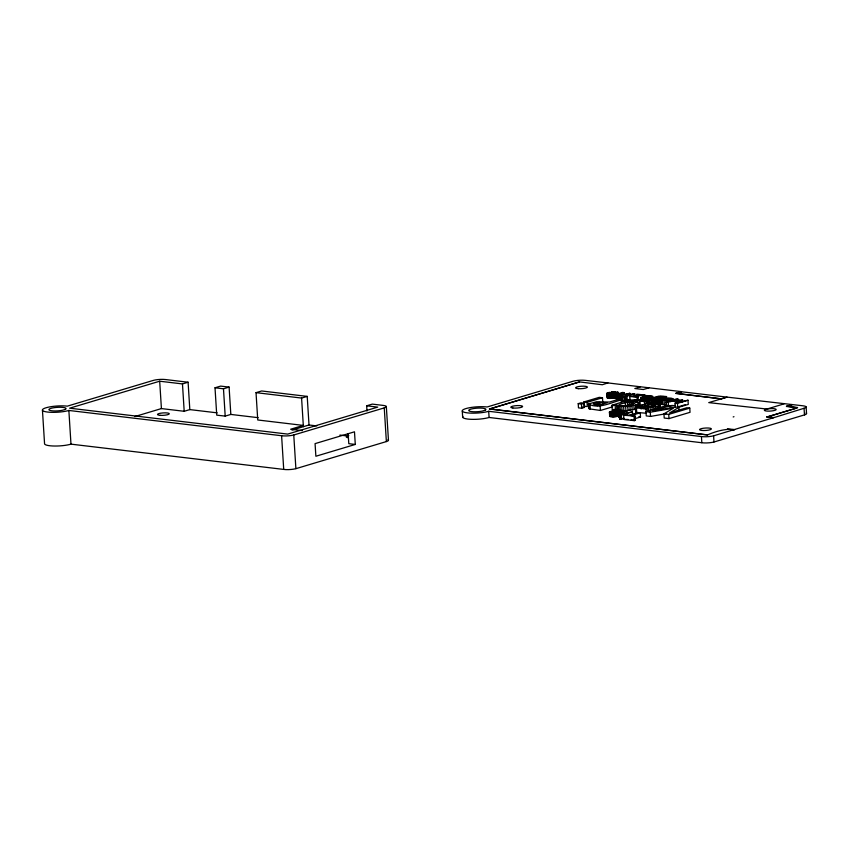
<?xml version="1.0" encoding="UTF-8"?>
<svg xmlns="http://www.w3.org/2000/svg" width="849" height="849" viewBox="0 0 849 849"><rect width="100%" height="100%" fill="white"/><g stroke="black" fill="none" stroke-linecap="round" stroke-linejoin="round"><path stroke-width="1.27" d="M648.562 411.489L648.371 408.327L646.047 409.027L646.312 413.23L636.718 412.455L635.784 411.977L635.561 407.499L645.664 404.092L646.004 403.625L644.731 403.434L646.047 402.946L650.217 403.498L649.506 404.135L659.164 404.442L659.917 404.909L660.108 408.061M635.784 411.977L635.561 407.499M641.218 399.794C641.027 393.66 648.487 396.069 651.289 395.804C659.864 397.916 632.42 396.716 647.5 397.969L647.766 402.182L646.609 402.532L646.344 398.319L647.5 397.969M660.893 399.9L667.293 400.325C652.212 399.062 679.656 400.272 671.081 398.149C667.707 398.139 659.185 396.154 661.138 404.251L666.401 404.877L666.136 400.675M661.138 404.251L662.241 403.625M611.503 391.686L617.913 392.28L612.246 394.042L606.802 393.448L609.189 392.365L614.825 393.034L615.928 392.302L611.503 391.686L611.641 393.798M616.958 405.175L617.223 409.377L612.203 409.526L611.938 405.313L616.958 405.175L619.993 406.416L620.439 411.086L614.835 412.603L609.444 412.2L611.779 410.927L617.414 411.595L618.518 410.863L614.103 410.247L615.207 409.918L625.925 410.767L635.943 409.154L635.678 404.941C644.975 401.853 629.905 400.781 627.029 402.15L634.596 400.463L644.349 401.577L647.15 400.887L647.352 404.05M659.779 407.552L659.917 404.909M649.082 398.818L658.707 396.154L666.688 396.6L660.416 396.387L656.627 397.236C672.472 397.13 652.467 400.749 649.082 398.818L649.347 403.02L650.971 403.211L651.852 402.957L651.586 398.743M609.826 416.01L613.01 416.912L619.07 416.084M629.99 395.401L629.852 393.299L622.137 395.613L622.402 399.826L620.778 399.624L620.513 395.422L621.967 394.987L620.577 395.114L620.842 399.327L616.257 398.903L616.215 394.403L622.55 392.429L624.174 392.62L624.302 394.732M616.257 398.903L616.215 394.403M618.581 413.251L619.791 413.654L620.057 417.867C614.665 414.397 622.497 409.303 626.764 411.181L626.965 414.344M618.847 417.464L618.815 412.964M612.798 406.756L600.423 410.47L589.312 408.847L588.399 404.007L596.497 401.747L609.412 402.055L617.775 399.55L621.192 399.953L621.394 403.105M589.015 407.86L588.75 408.539M635.827 411.701L635.943 407.191M618.688 398.584L620.884 399.03M607.608 397.215C607.194 399.476 614.432 398.043 616.48 397.523M675.348 407.287L675.082 403.073L679.858 400.24L666.115 402.012L666.38 406.215M682.692 401.959L682.564 399.858L677.937 402.596L687.998 400.208L688.263 404.421L677.746 407.573L677.481 403.36L687.998 400.208M679.094 410.555L678.892 407.393L669.649 412.89L686.809 407.743L689.77 408.104L690.035 412.306L668.991 418.61L664.215 418.048L663.95 413.834L673.49 408.157L650.27 412.211L645.993 411.701L646.259 415.914L650.536 416.424L666.009 413.718M615.09 397.247L615.96 396.844M617.679 415.808L618.55 415.405M648.371 408.327C622.572 405.864 656.999 407.913 659.652 405.44M594.661 403.201L593.271 404.166L598.97 405.185L607.152 402.723L597.059 402.659L594.661 403.201L594.788 405.302M612.352 411.436L611.195 411.977L616.289 411.903L612.352 411.436L612.479 413.537M651.852 402.957L656.203 403.646L661.976 402.585M675.857 393.448L681.471 391.633L675.857 393.448L721.417 398.86L727.041 397.12L803.175 405.822A8.617 1.783 -3.6 0 1 804.056 408.273L804.481 414.896L713.988 442A8.617 1.783 -3.6 0 1 701.826 442.732L489.088 417.475A15.091 3.109 -3.6 0 1 471.131 419.321A15.091 3.109 -3.6 0 1 462.907 416.424M784.073 403.848L764.928 409.653A5.932 1.22 -3.6 0 0 769.65 411.118A5.932 1.22 -3.6 0 0 775.997 409.218A5.932 1.22 -3.6 0 0 766.934 409.048L708.745 402.617L727.041 397.12L681.482 391.76M291.982 430.114L309.015 424.988L316.794 425.911M804.056 408.273L773.397 417.772L766.902 417.008L797.572 407.807M766.902 417.008L796.341 408.178M134.779 416.562L161.416 408.581L184.191 411.287L189.815 409.6L188.096 382.23L182.471 383.918L159.686 381.212L69.629 408.189L287.684 434.094L377.741 407.117L366.672 405.801L367.001 411.012M215.009 387.781L220.634 386.104L229.103 387.102L230.822 414.429L225.197 416.116L216.739 415.15L215.009 387.781L223.478 388.789L229.103 387.102M302.308 430.613L290.645 429.233L303.305 425.413L257.746 419.979L256.027 392.652L261.641 390.975L307.211 396.387L309.015 424.988M256.027 392.652L301.586 398.064L307.211 396.387M366.672 405.801L372.297 404.113L383.377 405.429A8.617 1.783 -3.6 0 1 384.257 407.891L386.369 441.576L295.887 468.669A8.617 1.783 -3.6 0 1 283.715 469.412L70.976 444.144A15.091 3.109 -3.6 0 1 54.845 446.033A15.091 3.109 -3.6 0 1 44.572 443.921L42.45 410.237M188.096 382.23L165.322 379.524A8.617 1.783 -3.6 0 0 153.181 380.437L67.326 406.151A15.091 3.109 -3.6 0 0 46.079 407.753A15.091 3.109 -3.6 0 0 47.618 412.062A15.091 3.109 -3.6 0 0 68.865 410.46L281.603 435.728A8.617 1.783 -3.6 0 0 293.765 434.985L384.257 407.891M355.285 444.441L315.87 456.253L315.075 443.624L354.489 431.812L355.285 444.441L348.79 443.677L348.154 433.574M727.487 428.809C743.183 432.576 731.424 424.351 707.514 434.921L489.459 409.016L579.517 381.912L602.302 384.746L607.916 382.931L681.471 391.633M489.459 409.016L579.517 381.912M578.211 403.646L581.013 402.808L584.25 403.19L584.515 407.403L581.714 408.242L578.477 407.86L578.211 403.646L581.448 404.028L584.25 403.19M602.493 397.735L587.052 402.352L587.317 406.565L584.08 406.183L583.815 401.97L599.256 397.343L602.493 397.735L602.758 401.938M640.464 386.836L634.84 388.524L643.309 389.532L648.933 387.844M624.174 392.62C609.486 396.685 627.008 394 629.852 393.299M622.582 396.833L625.596 396.61L625.862 400.824L624.461 401.237L622.848 401.046L622.582 396.833L625.596 396.61M630.574 399.412L625.649 400.208L625.384 395.995L633.099 393.681L634.723 393.872L634.85 395.984M625.384 395.995L626.997 396.186L634.723 393.872M630 400.728L629.735 396.515L641.929 395.178L636.294 394.509L637.344 394.191L644.975 395.093L645.251 399.126M588.399 404.007C598.651 409.42 610.919 402.522 621.192 399.953M622.848 401.046L625.862 400.824M625.649 400.208L627.846 399.55M629.735 396.515L638.055 397.067L638.246 400.219M644.975 395.093L632.781 396.441L638.055 397.067M611.938 405.313C623.155 401.609 635.285 397.428 647.15 400.887M625.289 402.67L618.879 404.591L620.492 405.535L625.289 405.79L634.946 403.286L631.582 402.426L625.289 402.67L625.48 405.833M647.554 396.133L645.558 396.727L651.087 396.377L647.554 396.133L647.691 398.234M655.757 397.491C644.02 401.312 671.495 397.056 655.757 397.491L655.884 399.603M665.351 399.083L670.88 398.722L665.351 399.083L665.287 396.939M626.764 411.181C612.076 415.246 629.597 412.561 632.441 411.861L632.643 415.023M648.466 404.644L644.476 405.843C649.634 407.424 663.642 404.559 648.466 404.644L648.594 406.756M623.983 418.684L619.866 419.236L619.6 415.034L624.556 413.548L619.791 413.654M619.6 415.034L621.224 415.225L632.441 411.861M666.115 402.012L676.632 398.86L678.245 399.051L669.681 401.609L682.564 399.858M640.242 412.784L630.839 415.607L635.158 416.116L635.423 420.329L634.299 420.658L623.951 419.427L623.686 415.225C629.353 416.137 634.659 412.847 640.242 412.784L640.507 416.997L634.628 418.759M619.866 419.236L623.58 418.132M645.993 411.701L667.038 405.398L670.264 405.78L670.392 407.891M623.951 419.427L628.302 419.48M623.686 415.225L635.158 416.116M670.264 405.78L653.146 410.905L675.56 407L678.892 407.393M678.202 406.809L685.557 404.612M663.95 413.834L668.725 414.397L689.77 408.104M733.186 416.944L733.961 416.71M796.341 407.658L786.503 406.469L792.106 404.506M786.503 406.469L792.128 404.782M607.916 382.931L585.152 380.352A8.617 1.783 -3.6 0 0 573.011 381.265L487.156 406.979A15.091 3.109 -3.6 0 0 465.91 408.581A15.091 3.109 -3.6 0 0 467.449 412.879A15.091 3.109 -3.6 0 0 488.695 411.287L701.433 436.545A8.617 1.783 -3.6 0 0 713.606 435.813L773.397 417.772M619.993 406.416L627.782 406.406L635.678 404.941M669.808 406.247L674.966 405.344M669.946 405.822L672.44 405.387M658.102 402.988L652.945 402.851M612.808 397.81L609.051 397.81M615.398 416.371L611.641 416.371M638.002 400.187L641.717 399.847M615.992 394.689L620.577 395.114M647.32 397.215L647.585 401.418L648.604 401.46L649.581 401.45L649.326 397.236M641.08 397.693L646.344 398.319M646.047 409.027L635.519 407.764M786.482 406.193L797.551 407.499M675.846 393.31L721.417 398.86M620.513 395.422L622.137 395.613M675.082 403.073L677.481 403.36M766.87 416.7L773.365 417.464M583.815 401.97L587.052 402.352M582.361 407.149L584.515 407.403M638.777 416.795L640.507 416.997M631.104 419.809L635.423 420.329M489.459 408.889L707.514 434.921M189.815 409.6L217.153 412.847M230.822 414.429L258.16 417.676M339.897 435.081L347.676 436.004L347.761 437.267M617.223 409.377L620.258 410.619L620.577 413.198M642.682 405.196L640.22 404.782L639.955 400.569M806.136 406.862L806.55 413.484M713.606 435.813L713.988 442M701.433 436.545L701.826 442.732M673.066 398.606L673.204 400.717M671.612 399.317L671.739 401.428M670.859 399.454L670.986 401.556M670.02 399.539L670.158 401.641M669.108 399.592L669.245 401.694M668.131 399.592L668.269 401.704M668.248 402.267L668.513 406.469M668.725 414.397L668.991 418.61M667.102 399.561L667.431 402.426M664.321 396.653L664.523 399.805M664.12 400.611L664.385 404.824M663.09 396.441L663.292 399.603M662.729 397.703L662.867 399.805M662.655 397.512L662.793 399.614M662.252 398.139L662.39 400.25M662.496 400.473L662.761 404.686M661.711 398.383L661.838 400.484M661.339 400.282L661.604 404.485M661.084 399.752L661.35 403.965M660.957 398.627L661.222 402.84M660.044 398.871L660.31 403.084M659.089 399.072L659.355 403.286M658.898 397.374L659.036 399.476M659.227 405.493L659.365 407.594M657.996 397.364L658.336 403.445M658.336 405.992L658.537 409.144M656.946 397.406L657.275 403.572M656.999 406.331L657.126 408.433M655.937 399.444L656.203 403.646M655.492 406.586L655.683 409.749M654.94 399.465L655.205 403.678M653.995 399.444L654.261 403.646M653.826 406.767L654.017 409.918M653.114 399.359L653.38 403.572M652.488 396.801L652.626 398.903M652.457 399.253L652.722 403.466M651.82 396.971L652.244 403.328M651.692 398.945L651.958 403.158M652 406.862L652.191 410.014M651.777 404.559L651.905 406.66M650.705 399.009L650.971 403.211M650.037 406.873L650.302 411.086L648.254 411.022L647.989 406.809M650.27 412.211L650.536 416.424M648.339 397.247L648.604 401.46M644.731 396.971L644.869 399.083M644.327 398.255L644.529 401.418M644.349 401.577L644.614 405.78M643.595 406.427L643.722 408.539M642.704 398.128L642.842 400.229M642.82 406.342L642.958 408.443M641.547 397.926L641.685 400.038M641.292 397.406L641.43 399.508M641.101 397.555L641.303 400.707M640.963 406.894L641.091 409.006M639.233 403.084L639.435 406.247M639.095 402.702L639.286 405.864M638.968 403.519L639.159 406.671M638.278 403.965L638.48 407.127M637.005 397.374L637.376 402.479M637.185 404.442L637.387 407.605M636.453 408.242L636.718 412.455M635.912 400.388L636.05 402.49M633.863 405.429L634.129 409.642M633.121 402.543L633.258 404.644M634.033 416.456L634.299 420.658M631.943 405.843L632.208 410.046M631.582 402.426L631.773 405.578M629.756 402.405L629.958 405.567M629.916 406.162L630.181 410.375M627.655 402.49L627.92 406.703M626.997 396.186L627.262 400.399M627.782 406.406L628.048 410.619M625.66 406.565L625.925 410.767M624.195 397.024L624.461 401.237M623.654 406.618L623.919 410.82M621.765 406.565L622.03 410.778M621.224 415.225L621.489 419.438M620.502 410.842L620.64 412.943M620.789 413.739L620.916 415.84M619.324 395.178L619.59 399.391M620.131 411.341L620.269 413.452M617.913 392.28L618.04 394.382M618.199 395.178L618.465 399.38M617.743 392.058L617.976 394.636M618.688 406.204L618.953 410.407M618.804 411.871L619.176 417.697M617.202 395.093L617.467 399.306M617.743 405.928L618.008 410.131M618.104 410.598L618.242 412.71M617.902 412.115L618.168 416.328M617.159 405.578L617.425 409.791M616.215 393.31L616.586 399.136M617.053 410.407L617.181 412.508M616.936 412.317L617.202 416.53M615.313 393.554L615.578 397.767M615.812 410.3L616.183 416.689M614.453 391.845L614.591 393.947M615.196 405.695L615.461 409.908M614.347 393.756L614.612 397.969M614.835 412.603L615.101 416.817M613.211 391.739L613.594 398.128M613.753 412.678L614.018 416.891M612.246 394.042L612.511 398.255M612.745 412.71L613.01 416.912M611.163 394.116L611.429 398.33M611.789 412.678L612.055 416.891M610.155 394.148L610.41 398.351M610.909 412.603L611.174 416.817M609.2 394.116L609.465 398.33M610.198 412.497L610.463 416.71M609.561 411.797L609.985 416.572M608.309 394.042L608.574 398.255M609.402 412.009L609.709 416.413M607.608 393.936L607.873 398.149M607.343 393.013L607.481 395.114M606.971 393.236L607.396 398.011M606.802 393.448L607.12 397.852M602.726 402.33L602.864 404.432M599.787 402.362L599.988 405.525M600.158 406.257L600.423 410.47M598.375 402.479L598.577 405.631M597.059 402.659L597.25 405.811M590.066 404.92L590.331 409.133M589.047 404.633L589.312 408.847M581.448 404.028L581.714 408.242M488.695 411.287L489.088 417.475M462.281 411.065L462.673 417.252M386.327 406.469L388.449 440.153M301.586 398.064L303.38 426.676M293.765 434.985L295.887 468.669M281.603 435.728L283.715 469.412M223.478 388.789L225.197 416.116M182.471 383.918L184.191 411.287M159.686 381.212L161.416 408.581M68.865 410.46L70.976 444.144M348.281 437.691A5.932 1.22 -3.6 0 1 348.833 435.728M387.993 439.729A8.617 1.783 -3.6 0 1 386.369 441.576M806.094 413.049A8.617 1.783 -3.6 0 1 804.481 414.896M608.935 393.172L610.431 393.798L613.7 393.342L608.935 393.172M65.214 409.42L62.306 410.29A8.617 1.772 -3.6 0 1 49.136 410.046A8.617 1.772 -3.6 0 1 58.358 407.287A8.617 1.772 -3.6 0 1 65.214 409.42M485.044 410.237L482.136 411.118A8.617 1.772 -3.6 0 1 468.966 410.863A8.617 1.772 -3.6 0 1 478.189 408.104A8.617 1.772 -3.6 0 1 485.044 410.237M160.302 415.341A5.932 1.22 -3.6 0 0 169.301 413.792A5.932 1.22 -3.6 0 0 160.557 413.208A5.932 1.22 -3.6 0 0 160.302 415.341M701.645 430.422A5.932 1.22 -3.6 0 0 711.324 429.138A5.932 1.22 -3.6 0 0 703.577 428.214A5.932 1.22 -3.6 0 0 701.645 430.422M578.413 388.672A5.932 1.22 -3.6 0 0 587.412 387.112A5.932 1.22 -3.6 0 0 578.668 386.539A5.932 1.22 -3.6 0 0 578.413 388.672M512.881 407.998A5.932 1.22 -3.6 0 0 522.559 406.713A5.932 1.22 -3.6 0 0 514.812 405.79A5.932 1.22 -3.6 0 0 512.881 407.998"/></g></svg>
